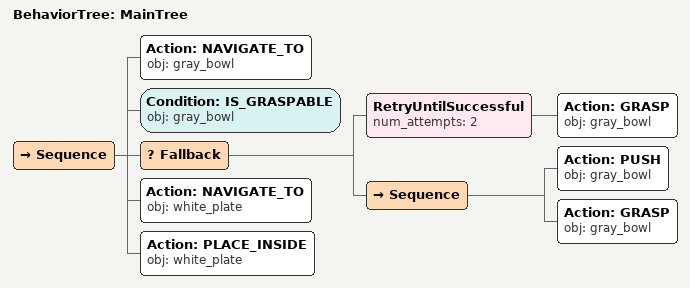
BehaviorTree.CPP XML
<root main_tree_to_execute="MainTree">
  <BehaviorTree ID="MainTree">
    <Sequence>
      <!-- Navigate to gray_bowl -->
      <Action ID="NAVIGATE_TO" obj="gray_bowl" />
      <!-- Check gray_bowl is graspable before GRASP -->
      <Condition ID="IS_GRASPABLE" obj="gray_bowl" />
      <!-- Fallback: if GRASP gray_bowl fails, try alternative to reposition -->
      <Fallback>
        <!-- Retry GRASP gray_bowl up to 2 attempts -->
        <RetryUntilSuccessful num_attempts="2">
          <!-- Grasp gray_bowl -->
          <Action ID="GRASP" obj="gray_bowl" />
        </RetryUntilSuccessful>
        <Sequence>
          <!-- Push gray_bowl forward toward front edge of table -->
          <Action ID="PUSH" obj="gray_bowl" />
          <!-- Grasp gray_bowl -->
          <Action ID="GRASP" obj="gray_bowl" />
        </Sequence>
      </Fallback>
      <!-- Navigate to white_plate -->
      <Action ID="NAVIGATE_TO" obj="white_plate" />
      <!-- Place inside white_plate -->
      <Action ID="PLACE_INSIDE" obj="white_plate" />
    </Sequence>
  </BehaviorTree>
</root>
